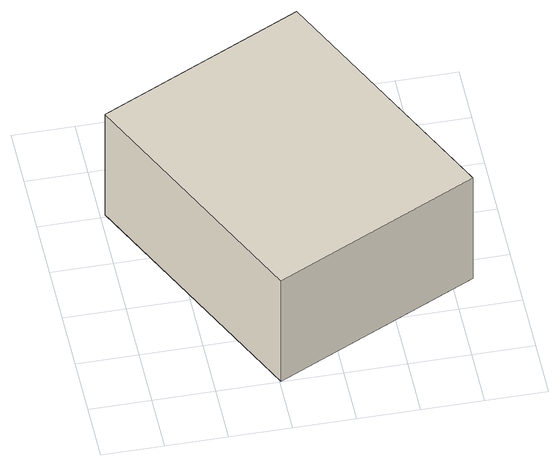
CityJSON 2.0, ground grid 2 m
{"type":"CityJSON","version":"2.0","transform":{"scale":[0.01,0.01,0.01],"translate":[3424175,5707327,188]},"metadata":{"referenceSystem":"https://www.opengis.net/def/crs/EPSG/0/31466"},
"CityObjects":{
"building1":{"type":"Building","attributes":{"measuredHeight":4.12,"function":"1004","+noise-buildingLNightMax":{"value":56.12,"uom":"dB"},"+noise-buildingLDenMax":{"value":85.12,"uom":"dB"},"+noise-buildingHabitants":22,"+noise-remark":"keine Anmerkung","+noise-buildingLDenMin":{"value":44.12,"uom":"dB"},"+noise-buildingLNightEq":{"value":43.12,"uom":"dB"},"+noise-buildingAppartments":8,"HH-Entstehung":"LASER","+noise-buildingLNightMin":{"value":39.12,"uom":"dB"},"+noise-buildingReflection":"glatte Gebäudefassade","+noise-buildingLDenEq":{"value":58.12,"uom":"dB"},"+noise-buildingReflectionCorrection":{"value":4.12,"uom":"dB"}},"address":[{"CountryName":"Germany","LocalityName":"Wickede (Ruhr)","ThoroughfareNumber":"17","ThoroughfareName":"Marienhöhe","PostalCode":"58739"}],"geometry":[{"type":"Solid","lod":"1","boundaries":[[[[0,1,2,3]],[[4,5,6,7]],[[0,4,7,1]],[[1,7,6,2]],[[2,6,5,3]],[[3,5,4,0]]]]}]}
},
"vertices":[
[15,810,22],[677,1129,22],[1066,322,22],[403,3,22],[15,810,461],[403,3,461],[1066,322,461],[677,1129,461]
]}
